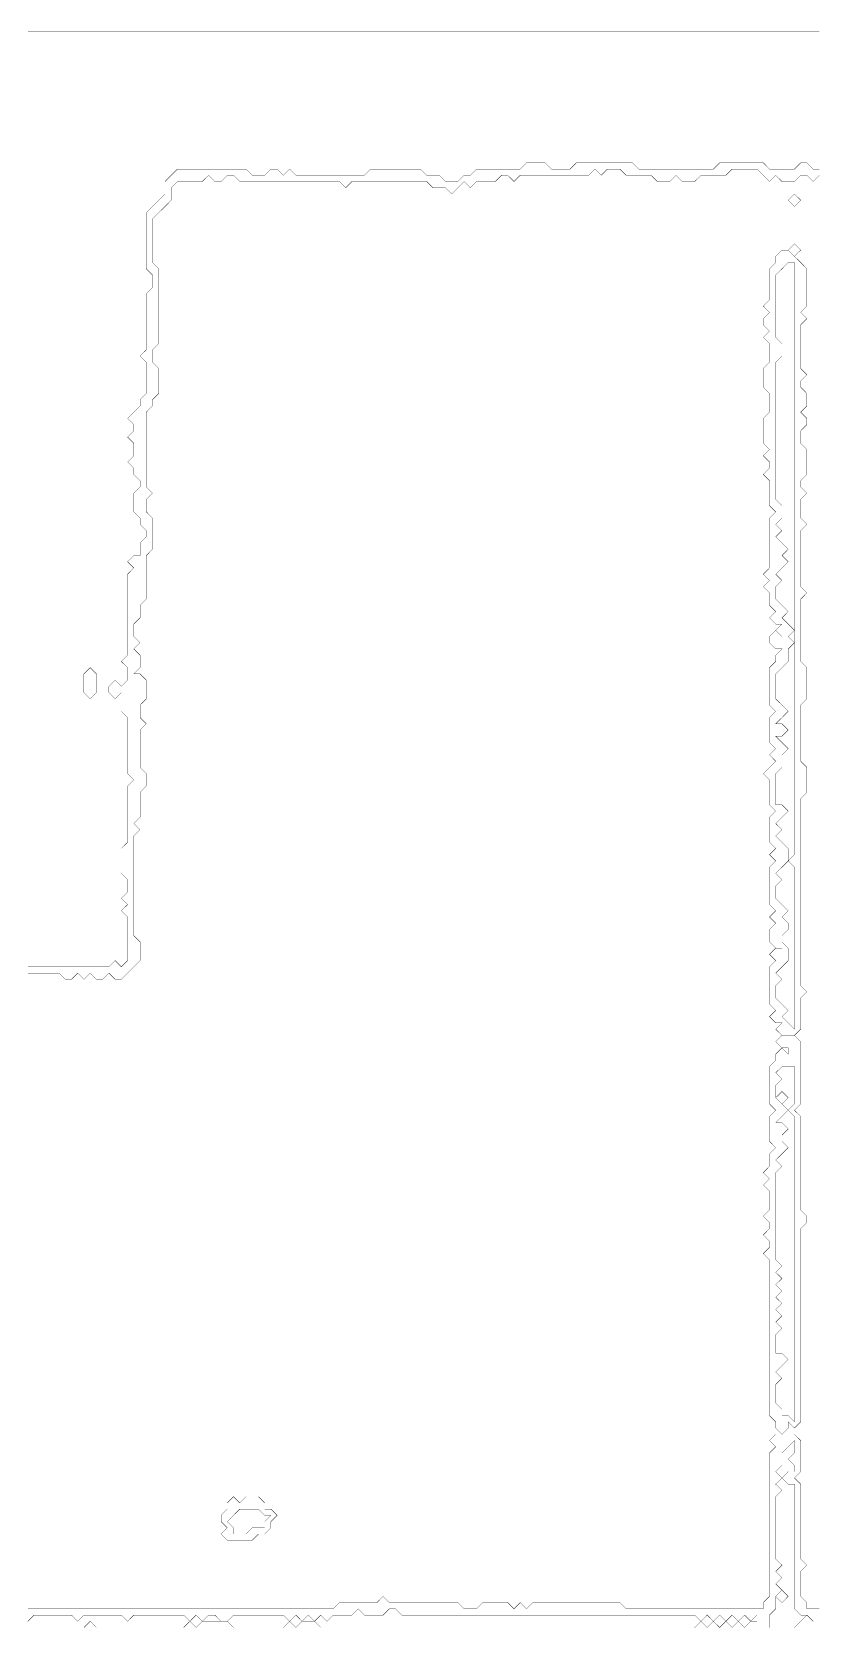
# Model space of a CAD drawing. Header units: metres. Extents: x 0 to 5228, y -5228 to 0.
# Drawn here: x 1377 to 2665, y -2609 to 0 of the extents above; entities that cross this region are included whole.
import ezdxf

# ---------------------------------------------------------------- set-up
doc = ezdxf.new("R2010")
doc.units = ezdxf.units.M
doc.layers.add('conductor', color=1, linetype='Continuous')
doc.layers.add('substrate', color=5, linetype='Continuous')

msp = doc.modelspace()

# ---------------------------------------------------------------- linework, layer by layer
at = {"layer": 'conductor', "const_width": 0.5}
for points in [[(2670.2, -235.3), (2659.9, -245.5), (2649.7, -235.3), (2639.5, -235.3), (2629.2, -245.5), (2619, -245.5), (2608.8, -245.5), (2598.5, -235.3), (2588.3, -245.5), (2578.1, -235.3), (2567.8, -225.1), (2557.6, -225.1), (2547.4, -225.1), (2537.2, -225.1), (2526.9, -225.1), (2516.7, -235.3), (2506.5, -235.3), (2496.2, -235.3), (2486, -235.3), (2475.8, -235.3), (2465.5, -245.5), (2455.3, -245.5), (2445.1, -245.5), (2434.9, -235.3), (2424.6, -245.5), (2414.4, -245.5), (2404.2, -245.5), (2393.9, -235.3), (2383.7, -235.3), (2373.5, -235.3), (2363.2, -235.3), (2353, -235.3), (2342.8, -225.1), (2332.5, -225.1), (2322.3, -225.1), (2312.1, -235.3), (2301.9, -225.1), (2291.6, -235.3), (2281.4, -235.3), (2271.2, -235.3), (2260.9, -235.3), (2250.7, -235.3), (2240.5, -235.3), (2230.2, -235.3), (2220, -235.3), (2209.8, -235.3), (2199.6, -235.3), (2189.3, -235.3), (2179.1, -235.3), (2168.9, -245.5), (2158.6, -235.3), (2148.4, -235.3), (2138.2, -245.5), (2127.9, -245.5), (2117.7, -245.5), (2107.5, -245.5), (2097.2, -255.8), (2087, -245.5), (2076.8, -255.8), (2066.6, -266), (2056.3, -255.8), (2046.1, -255.8), (2035.9, -255.8), (2025.6, -245.5), (2015.4, -245.5), (2005.2, -245.5), (1994.9, -245.5), (1984.7, -245.5), (1974.5, -245.5), (1964.2, -245.5), (1954, -245.5), (1943.8, -245.5), (1933.6, -245.5), (1923.3, -245.5), (1913.1, -245.5), (1902.9, -245.5), (1892.6, -255.8), (1882.4, -245.5), (1872.2, -245.5), (1861.9, -245.5), (1851.7, -245.5), (1841.5, -245.5), (1831.3, -245.5), (1821, -245.5), (1810.8, -245.5), (1800.6, -245.5), (1790.3, -245.5), (1780.1, -245.5), (1769.9, -245.5), (1759.6, -245.5), (1749.4, -245.5), (1739.2, -245.5), (1728.9, -245.5), (1718.7, -245.5), (1708.5, -235.3), (1698.3, -235.3), (1688, -245.5), (1677.8, -245.5), (1667.6, -235.3), (1657.3, -245.5), (1647.1, -245.5), (1636.9, -245.5), (1626.6, -245.5), (1616.4, -245.5), (1606.2, -255.8), (1606.2, -266), (1606.2, -276.2), (1596, -286.5), (1585.7, -296.7), (1575.5, -306.9), (1575.5, -317.1), (1575.5, -327.4), (1575.5, -337.6), (1575.5, -347.8), (1575.5, -358.1), (1575.5, -368.3), (1575.5, -378.5), (1585.7, -388.8), (1585.7, -399), (1585.7, -409.2), (1585.7, -419.4), (1585.7, -429.7), (1585.7, -439.9), (1585.7, -450.1), (1585.7, -460.4), (1585.7, -470.6), (1585.7, -480.8), (1585.7, -491.1), (1585.7, -501.3), (1585.7, -511.5), (1575.5, -521.8), (1575.5, -532), (1575.5, -542.2), (1585.7, -552.4), (1585.7, -562.7), (1585.7, -572.9), (1585.7, -583.1), (1585.7, -593.4), (1575.5, -603.6), (1575.5, -613.8), (1565.3, -624.1), (1565.3, -634.3), (1565.3, -644.5), (1565.3, -654.8), (1565.3, -665), (1565.3, -675.2), (1565.3, -685.4), (1565.3, -695.7), (1565.3, -705.9), (1565.3, -716.1), (1565.3, -726.4), (1565.3, -736.6), (1565.3, -746.8), (1575.5, -757.1), (1565.3, -767.3), (1565.3, -777.5), (1565.3, -787.7), (1575.5, -798), (1575.5, -808.2), (1575.5, -818.4), (1575.5, -828.7), (1575.5, -838.9), (1575.5, -849.1), (1565.3, -859.4), (1565.3, -869.6), (1565.3, -879.8), (1565.3, -890.1), (1565.3, -900.3), (1565.3, -910.5), (1565.3, -920.7), (1565.3, -931), (1555, -941.2), (1555, -951.4), (1555, -961.7), (1544.8, -971.9), (1544.8, -982.1), (1544.8, -992.4), (1555, -1002.6), (1544.8, -1012.8), (1555, -1023), (1555, -1033.3), (1555, -1043.5), (1544.8, -1053.7), (1555, -1053.7), (1565.3, -1064), (1565.3, -1074.2), (1565.3, -1084.4), (1565.3, -1094.7), (1555, -1104.9), (1555, -1115.1), (1555, -1125.4), (1565.3, -1135.6), (1555, -1145.8), (1555, -1156), (1555, -1166.3), (1555, -1176.5), (1555, -1186.7), (1555, -1197), (1555, -1207.2), (1565.3, -1217.4), (1565.3, -1227.7), (1565.3, -1237.9), (1555, -1248.1), (1555, -1258.3), (1555, -1268.6), (1555, -1278.8), (1555, -1289), (1544.8, -1299.3), (1555, -1309.5), (1544.8, -1319.7), (1544.8, -1330), (1544.8, -1340.2), (1544.8, -1350.4), (1544.8, -1360.7), (1544.8, -1370.9), (1544.8, -1381.1), (1544.8, -1391.3), (1544.8, -1401.6), (1544.8, -1411.8), (1544.8, -1422), (1544.8, -1432.3), (1544.8, -1442.5), (1544.8, -1452.7), (1544.8, -1463), (1544.8, -1473.2), (1544.8, -1483.4), (1555, -1493.6), (1555, -1503.9), (1555, -1514.1), (1555, -1524.3), (1544.8, -1534.6), (1534.6, -1544.8), (1524.3, -1555), (1514.1, -1555), (1503.9, -1544.8), (1493.6, -1555), (1483.4, -1555), (1473.2, -1544.8), (1463, -1555), (1452.7, -1544.8), (1442.5, -1555), (1432.3, -1555), (1422, -1544.8), (1411.8, -1544.8), (1401.6, -1544.8), (1391.3, -1544.8), (1381.1, -1544.8), (1370.9, -1544.8)], [(1370.9, -2588.3), (1381.1, -2588.3), (1391.3, -2588.3), (1401.6, -2588.3), (1411.8, -2588.3), (1422, -2588.3), (1432.3, -2588.3), (1442.5, -2588.3), (1452.7, -2588.3), (1463, -2588.3), (1473.2, -2588.3), (1483.4, -2588.3), (1493.6, -2588.3), (1503.9, -2588.3), (1514.1, -2588.3), (1524.3, -2588.3), (1534.6, -2588.3), (1544.8, -2588.3), (1555, -2588.3), (1565.3, -2588.3), (1575.5, -2588.3), (1585.7, -2588.3), (1596, -2588.3), (1606.2, -2588.3), (1616.4, -2588.3), (1626.6, -2588.3), (1636.9, -2588.3), (1647.1, -2588.3), (1657.3, -2588.3), (1667.6, -2588.3), (1677.8, -2588.3), (1688, -2588.3), (1698.3, -2588.3), (1708.5, -2588.3), (1718.7, -2588.3), (1728.9, -2588.3), (1739.2, -2588.3), (1749.4, -2588.3), (1759.6, -2588.3), (1769.9, -2588.3), (1780.1, -2588.3), (1790.3, -2588.3), (1800.6, -2588.3), (1810.8, -2588.3), (1821, -2588.3), (1831.3, -2588.3), (1841.5, -2588.3), (1851.7, -2588.3), (1861.9, -2588.3), (1872.2, -2588.3), (1882.4, -2578.1), (1892.6, -2578.1), (1902.9, -2578.1), (1913.1, -2578.1), (1923.3, -2578.1), (1933.6, -2578.1), (1943.8, -2578.1), (1954, -2567.8), (1964.2, -2578.1), (1974.5, -2578.1), (1984.7, -2578.1), (1994.9, -2578.1), (2005.2, -2578.1), (2015.4, -2578.1), (2025.6, -2578.1), (2035.9, -2578.1), (2046.1, -2578.1), (2056.3, -2578.1), (2066.6, -2578.1), (2076.8, -2578.1), (2087, -2588.3), (2097.2, -2588.3), (2107.5, -2588.3), (2117.7, -2578.1), (2127.9, -2578.1), (2138.2, -2578.1), (2148.4, -2578.1), (2158.6, -2578.1), (2168.9, -2588.3), (2179.1, -2578.1), (2189.3, -2588.3), (2199.6, -2578.1), (2209.8, -2578.1), (2220, -2578.1), (2230.2, -2578.1), (2240.5, -2578.1), (2250.7, -2578.1), (2260.9, -2578.1), (2271.2, -2578.1), (2281.4, -2578.1), (2291.6, -2578.1), (2301.9, -2578.1), (2312.1, -2578.1), (2322.3, -2578.1), (2332.5, -2578.1), (2342.8, -2578.1), (2353, -2588.3), (2363.2, -2588.3), (2373.5, -2588.3), (2383.7, -2588.3), (2393.9, -2588.3), (2404.2, -2588.3), (2414.4, -2588.3), (2424.6, -2588.3), (2434.9, -2588.3), (2445.1, -2588.3), (2455.3, -2588.3), (2465.5, -2588.3), (2475.8, -2588.3), (2486, -2588.3), (2496.2, -2588.3), (2506.5, -2588.3), (2516.7, -2588.3), (2526.9, -2588.3), (2537.2, -2588.3), (2547.4, -2588.3), (2557.6, -2588.3), (2567.8, -2588.3), (2578.1, -2588.3), (2578.1, -2578.1), (2588.3, -2567.8), (2588.3, -2557.6), (2588.3, -2547.4), (2588.3, -2537.2), (2588.3, -2526.9), (2588.3, -2516.7), (2588.3, -2506.5), (2588.3, -2496.2), (2588.3, -2486), (2588.3, -2475.8), (2588.3, -2465.5), (2588.3, -2455.3), (2588.3, -2445.1), (2588.3, -2434.9), (2588.3, -2424.6), (2588.3, -2414.4), (2588.3, -2404.2), (2588.3, -2393.9), (2588.3, -2383.7), (2588.3, -2373.5), (2588.3, -2363.2), (2588.3, -2353), (2588.3, -2342.8), (2588.3, -2332.5), (2598.5, -2322.3), (2588.3, -2312.1), (2598.5, -2301.9), (2608.8, -2301.9), (2619, -2301.9), (2629.2, -2301.9), (2639.5, -2312.1), (2639.5, -2322.3), (2639.5, -2332.5), (2639.5, -2342.8), (2639.5, -2353), (2639.5, -2363.2), (2629.2, -2373.5), (2639.5, -2383.7), (2639.5, -2393.9), (2639.5, -2404.2), (2639.5, -2414.4), (2639.5, -2424.6), (2639.5, -2434.9), (2639.5, -2445.1), (2639.5, -2455.3), (2639.5, -2465.5), (2639.5, -2475.8), (2639.5, -2486), (2639.5, -2496.2), (2639.5, -2506.5), (2649.7, -2516.7), (2639.5, -2526.9), (2639.5, -2537.2), (2639.5, -2547.4), (2639.5, -2557.6), (2639.5, -2567.8), (2649.7, -2578.1), (2649.7, -2588.3), (2659.9, -2588.3), (2670.2, -2588.3)]]:
    msp.add_lwpolyline(points, dxfattribs=at)
for points in [[(2619, -276.2), (2629.2, -266), (2639.5, -276.2), (2629.2, -286.5)], [(2598.5, -368.3), (2608.8, -358.1), (2619, -358.1), (2629.2, -368.3), (2639.5, -378.5), (2649.7, -388.8), (2649.7, -399), (2649.7, -409.2), (2649.7, -419.4), (2649.7, -429.7), (2649.7, -439.9), (2649.7, -450.1), (2639.5, -460.4), (2649.7, -470.6), (2639.5, -480.8), (2639.5, -491.1), (2639.5, -501.3), (2639.5, -511.5), (2639.5, -521.8), (2639.5, -532), (2639.5, -542.2), (2639.5, -552.4), (2649.7, -562.7), (2639.5, -572.9), (2639.5, -583.1), (2649.7, -593.4), (2649.7, -603.6), (2649.7, -613.8), (2639.5, -624.1), (2649.7, -634.3), (2649.7, -644.5), (2639.5, -654.8), (2639.5, -665), (2639.5, -675.2), (2649.7, -685.4), (2649.7, -695.7), (2649.7, -705.9), (2649.7, -716.1), (2649.7, -726.4), (2639.5, -736.6), (2639.5, -746.8), (2649.7, -757.1), (2639.5, -767.3), (2639.5, -777.5), (2639.5, -787.7), (2639.5, -798), (2649.7, -808.2), (2639.5, -818.4), (2639.5, -828.7), (2639.5, -838.9), (2639.5, -849.1), (2639.5, -859.4), (2639.5, -869.6), (2639.5, -879.8), (2639.5, -890.1), (2639.5, -900.3), (2639.5, -910.5), (2649.7, -920.7), (2639.5, -931), (2639.5, -941.2), (2639.5, -951.4), (2639.5, -961.7), (2639.5, -971.9), (2639.5, -982.1), (2639.5, -992.4), (2639.5, -1002.6), (2639.5, -1012.8), (2639.5, -1023), (2639.5, -1033.3), (2649.7, -1043.5), (2649.7, -1053.7), (2649.7, -1064), (2649.7, -1074.2), (2649.7, -1084.4), (2649.7, -1094.7), (2639.5, -1104.9), (2639.5, -1115.1), (2639.5, -1125.4), (2639.5, -1135.6), (2639.5, -1145.8), (2639.5, -1156), (2639.5, -1166.3), (2639.5, -1176.5), (2639.5, -1186.7), (2639.5, -1197), (2649.7, -1207.2), (2649.7, -1217.4), (2649.7, -1227.7), (2649.7, -1237.9), (2649.7, -1248.1), (2639.5, -1258.3), (2639.5, -1268.6), (2639.5, -1278.8), (2639.5, -1289), (2639.5, -1299.3), (2639.5, -1309.5), (2639.5, -1319.7), (2639.5, -1330), (2639.5, -1340.2), (2639.5, -1350.4), (2639.5, -1360.7), (2639.5, -1370.9), (2639.5, -1381.1), (2639.5, -1391.3), (2639.5, -1401.6), (2639.5, -1411.8), (2639.5, -1422), (2639.5, -1432.3), (2639.5, -1442.5), (2639.5, -1452.7), (2639.5, -1463), (2639.5, -1473.2), (2639.5, -1483.4), (2639.5, -1493.6), (2639.5, -1503.9), (2639.5, -1514.1), (2639.5, -1524.3), (2639.5, -1534.6), (2639.5, -1544.8), (2639.5, -1555), (2639.5, -1565.3), (2649.7, -1575.5), (2639.5, -1585.7), (2639.5, -1596), (2639.5, -1606.2), (2639.5, -1616.4), (2639.5, -1626.6), (2639.5, -1636.9), (2629.2, -1647.1), (2619, -1647.1), (2608.8, -1647.1), (2598.5, -1636.9), (2608.8, -1626.6), (2598.5, -1626.6), (2588.3, -1616.4), (2598.5, -1606.2), (2588.3, -1596), (2588.3, -1585.7), (2588.3, -1575.5), (2588.3, -1565.3), (2588.3, -1555), (2588.3, -1544.8), (2588.3, -1534.6), (2598.5, -1524.3), (2588.3, -1514.1), (2598.5, -1503.9), (2608.8, -1503.9), (2598.5, -1503.9), (2588.3, -1493.6), (2588.3, -1483.4), (2588.3, -1473.2), (2598.5, -1463), (2588.3, -1452.7), (2598.5, -1442.5), (2588.3, -1432.3), (2588.3, -1422), (2588.3, -1411.8), (2588.3, -1401.6), (2588.3, -1391.3), (2588.3, -1381.1), (2588.3, -1370.9), (2598.5, -1360.7), (2588.3, -1350.4), (2598.5, -1340.2), (2588.3, -1330), (2588.3, -1319.7), (2588.3, -1309.5), (2588.3, -1299.3), (2588.3, -1289), (2598.5, -1278.8), (2588.3, -1268.6), (2588.3, -1258.3), (2588.3, -1248.1), (2588.3, -1237.9), (2588.3, -1227.7), (2578.1, -1217.4), (2588.3, -1207.2), (2598.5, -1197), (2588.3, -1186.7), (2598.5, -1176.5), (2588.3, -1166.3), (2588.3, -1156), (2588.3, -1145.8), (2588.3, -1135.6), (2588.3, -1125.4), (2598.5, -1115.1), (2588.3, -1104.9), (2588.3, -1094.7), (2588.3, -1084.4), (2588.3, -1074.2), (2588.3, -1064), (2588.3, -1053.7), (2588.3, -1043.5), (2598.5, -1033.3), (2598.5, -1023), (2608.8, -1012.8), (2598.5, -1012.8), (2588.3, -1002.6), (2588.3, -992.4), (2598.5, -982.1), (2608.8, -992.4), (2598.5, -982.1), (2608.8, -971.9), (2598.5, -971.9), (2588.3, -961.7), (2598.5, -951.4), (2588.3, -941.2), (2588.3, -931), (2588.3, -920.7), (2578.1, -910.5), (2588.3, -900.3), (2578.1, -890.1), (2588.3, -879.8), (2588.3, -869.6), (2588.3, -859.4), (2588.3, -849.1), (2588.3, -838.9), (2588.3, -828.7), (2588.3, -818.4), (2588.3, -808.2), (2588.3, -798), (2598.5, -787.7), (2588.3, -777.5), (2588.3, -767.3), (2588.3, -757.1), (2588.3, -746.8), (2588.3, -736.6), (2578.1, -726.4), (2588.3, -716.1), (2588.3, -705.9), (2578.1, -695.7), (2588.3, -685.4), (2578.1, -675.2), (2578.1, -665), (2578.1, -654.8), (2578.1, -644.5), (2578.1, -634.3), (2588.3, -624.1), (2588.3, -613.8), (2588.3, -603.6), (2588.3, -593.4), (2578.1, -583.1), (2578.1, -572.9), (2578.1, -562.7), (2578.1, -552.4), (2588.3, -542.2), (2588.3, -532), (2588.3, -521.8), (2588.3, -511.5), (2578.1, -501.3), (2588.3, -491.1), (2578.1, -480.8), (2578.1, -470.6), (2588.3, -460.4), (2578.1, -450.1), (2588.3, -439.9), (2588.3, -429.7), (2588.3, -419.4), (2588.3, -409.2), (2588.3, -399), (2588.3, -388.8), (2598.5, -378.5)], [(2619, -358.1), (2629.2, -347.8), (2639.5, -358.1), (2629.2, -368.3)], [(2598.5, -1657.3), (2608.8, -1647.1), (2619, -1647.1), (2629.2, -1647.1), (2639.5, -1657.3), (2639.5, -1667.6), (2639.5, -1677.8), (2639.5, -1688), (2639.5, -1698.3), (2639.5, -1708.5), (2639.5, -1718.7), (2639.5, -1728.9), (2639.5, -1739.2), (2639.5, -1749.4), (2639.5, -1759.6), (2629.2, -1769.9), (2639.5, -1780.1), (2639.5, -1790.3), (2639.5, -1800.6), (2639.5, -1810.8), (2639.5, -1821), (2639.5, -1831.3), (2639.5, -1841.5), (2639.5, -1851.7), (2639.5, -1861.9), (2639.5, -1872.2), (2639.5, -1882.4), (2639.5, -1892.6), (2639.5, -1902.9), (2639.5, -1913.1), (2639.5, -1923.3), (2639.5, -1933.6), (2649.7, -1943.8), (2649.7, -1954), (2639.5, -1964.2), (2639.5, -1974.5), (2639.5, -1984.7), (2639.5, -1994.9), (2639.5, -2005.2), (2639.5, -2015.4), (2639.5, -2025.6), (2639.5, -2035.9), (2639.5, -2046.1), (2639.5, -2056.3), (2639.5, -2066.6), (2639.5, -2076.8), (2639.5, -2087), (2639.5, -2097.2), (2639.5, -2107.5), (2639.5, -2117.7), (2639.5, -2127.9), (2639.5, -2138.2), (2639.5, -2148.4), (2639.5, -2158.6), (2639.5, -2168.9), (2639.5, -2179.1), (2639.5, -2189.3), (2639.5, -2199.6), (2639.5, -2209.8), (2639.5, -2220), (2639.5, -2230.2), (2639.5, -2240.5), (2639.5, -2250.7), (2639.5, -2260.9), (2639.5, -2271.2), (2639.5, -2281.4), (2629.2, -2291.6), (2619, -2281.4), (2619, -2291.6), (2608.8, -2301.9), (2598.5, -2291.6), (2598.5, -2281.4), (2588.3, -2271.2), (2588.3, -2260.9), (2588.3, -2250.7), (2588.3, -2240.5), (2588.3, -2230.2), (2588.3, -2220), (2588.3, -2209.8), (2588.3, -2199.6), (2588.3, -2189.3), (2588.3, -2179.1), (2588.3, -2168.9), (2588.3, -2158.6), (2588.3, -2148.4), (2588.3, -2138.2), (2588.3, -2127.9), (2588.3, -2117.7), (2588.3, -2107.5), (2588.3, -2097.2), (2588.3, -2087), (2588.3, -2076.8), (2588.3, -2066.6), (2588.3, -2056.3), (2588.3, -2046.1), (2588.3, -2035.9), (2588.3, -2025.6), (2588.3, -2015.4), (2578.1, -2005.2), (2588.3, -1994.9), (2588.3, -1984.7), (2578.1, -1974.5), (2588.3, -1964.2), (2588.3, -1954), (2578.1, -1943.8), (2588.3, -1933.6), (2588.3, -1923.3), (2588.3, -1913.1), (2588.3, -1902.9), (2578.1, -1892.6), (2588.3, -1882.4), (2578.1, -1872.2), (2588.3, -1861.9), (2588.3, -1851.7), (2588.3, -1841.5), (2598.5, -1831.3), (2588.3, -1821), (2588.3, -1810.8), (2588.3, -1800.6), (2588.3, -1790.3), (2588.3, -1780.1), (2598.5, -1769.9), (2588.3, -1759.6), (2588.3, -1749.4), (2588.3, -1739.2), (2588.3, -1728.9), (2588.3, -1718.7), (2588.3, -1708.5), (2588.3, -1698.3), (2598.5, -1688), (2598.5, -1677.8), (2608.8, -1667.6), (2619, -1677.8), (2619, -1667.6), (2608.8, -1667.6)], [(1698.3, -2414.4), (1708.5, -2404.2), (1718.7, -2414.4), (1728.9, -2404.2), (1739.2, -2404.2), (1749.4, -2404.2), (1759.6, -2414.4), (1759.6, -2424.6), (1769.9, -2424.6), (1780.1, -2434.9), (1769.9, -2445.1), (1769.9, -2455.3), (1759.6, -2465.5), (1749.4, -2465.5), (1739.2, -2475.8), (1728.9, -2475.8), (1718.7, -2475.8), (1708.5, -2475.8), (1698.3, -2475.8), (1688, -2465.5), (1698.3, -2455.3), (1688, -2445.1), (1688, -2434.9), (1698.3, -2424.6)]]:
    msp.add_lwpolyline(points, close=True, dxfattribs=at)
at = {"layer": 'substrate', "const_width": 0.5}
for points in [[(2670.2, 0), (2659.9, 0), (2649.7, 0), (2639.5, 0), (2629.2, 0), (2619, 0), (2608.8, 0), (2598.5, 0), (2588.3, 0), (2578.1, 0), (2567.8, 0), (2557.6, 0), (2547.4, 0), (2537.2, 0), (2526.9, 0), (2516.7, 0), (2506.5, 0), (2496.2, 0), (2486, 0), (2475.8, 0), (2465.5, 0), (2455.3, 0), (2445.1, 0), (2434.9, 0), (2424.6, 0), (2414.4, 0), (2404.2, 0), (2393.9, 0), (2383.7, 0), (2373.5, 0), (2363.2, 0), (2353, 0), (2342.8, 0), (2332.5, 0), (2322.3, 0), (2312.1, 0), (2301.9, 0), (2291.6, 0), (2281.4, 0), (2271.2, 0), (2260.9, 0), (2250.7, 0), (2240.5, 0), (2230.2, 0), (2220, 0), (2209.8, 0), (2199.6, 0), (2189.3, 0), (2179.1, 0), (2168.9, 0), (2158.6, 0), (2148.4, 0), (2138.2, 0), (2127.9, 0), (2117.7, 0), (2107.5, 0), (2097.2, 0), (2087, 0), (2076.8, 0), (2066.6, 0), (2056.3, 0), (2046.1, 0), (2035.9, 0), (2025.6, 0), (2015.4, 0), (2005.2, 0), (1994.9, 0), (1984.7, 0), (1974.5, 0), (1964.2, 0), (1954, 0), (1943.8, 0), (1933.6, 0), (1923.3, 0), (1913.1, 0), (1902.9, 0), (1892.6, 0), (1882.4, 0), (1872.2, 0), (1861.9, 0), (1851.7, 0), (1841.5, 0), (1831.3, 0), (1821, 0), (1810.8, 0), (1800.6, 0), (1790.3, 0), (1780.1, 0), (1769.9, 0), (1759.6, 0), (1749.4, 0), (1739.2, 0), (1728.9, 0), (1718.7, 0), (1708.5, 0), (1698.3, 0), (1688, 0), (1677.8, 0), (1667.6, 0), (1657.3, 0), (1647.1, 0), (1636.9, 0), (1626.6, 0), (1616.4, 0), (1606.2, 0), (1596, 0), (1585.7, 0), (1575.5, 0), (1565.3, 0), (1555, 0), (1544.8, 0), (1534.6, 0), (1524.3, 0), (1514.1, 0), (1503.9, 0), (1493.6, 0), (1483.4, 0), (1473.2, 0), (1463, 0), (1452.7, 0), (1442.5, 0), (1432.3, 0), (1422, 0), (1411.8, 0), (1401.6, 0), (1391.3, 0), (1381.1, 0), (1370.9, 0)], [(1370.9, -1534.6), (1381.1, -1534.6), (1391.3, -1534.6), (1401.6, -1534.6), (1411.8, -1534.6), (1422, -1534.6), (1432.3, -1534.6), (1442.5, -1534.6), (1452.7, -1534.6), (1463, -1534.6), (1473.2, -1534.6), (1483.4, -1534.6), (1493.6, -1534.6), (1503.9, -1534.6), (1514.1, -1524.3), (1524.3, -1534.6), (1534.6, -1524.3), (1534.6, -1514.1), (1534.6, -1503.9), (1534.6, -1493.6), (1534.6, -1483.4), (1534.6, -1473.2), (1534.6, -1463), (1534.6, -1452.7), (1524.3, -1442.5), (1534.6, -1432.3), (1524.3, -1422), (1534.6, -1411.8), (1534.6, -1401.6), (1534.6, -1391.3), (1524.3, -1381.1), (1524.3, -1370.9), (1524.3, -1360.7), (1524.3, -1350.4), (1524.3, -1340.2), (1534.6, -1330), (1534.6, -1319.7), (1534.6, -1309.5), (1534.6, -1299.3), (1534.6, -1289), (1534.6, -1278.8), (1534.6, -1268.6), (1534.6, -1258.3), (1534.6, -1248.1), (1534.6, -1237.9), (1544.8, -1227.7), (1534.6, -1217.4), (1534.6, -1207.2), (1534.6, -1197), (1534.6, -1186.7), (1534.6, -1176.5), (1534.6, -1166.3), (1534.6, -1156), (1534.6, -1145.8), (1534.6, -1135.6), (1534.6, -1125.4), (1524.3, -1115.1), (1524.3, -1104.9), (1524.3, -1094.7), (1524.3, -1084.4), (1524.3, -1074.2), (1534.6, -1064), (1534.6, -1053.7), (1534.6, -1043.5), (1524.3, -1033.3), (1534.6, -1023), (1534.6, -1012.8), (1534.6, -1002.6), (1534.6, -992.4), (1534.6, -982.1), (1534.6, -971.9), (1534.6, -961.7), (1534.6, -951.4), (1534.6, -941.2), (1534.6, -931), (1534.6, -920.7), (1534.6, -910.5), (1534.6, -900.3), (1534.6, -890.1), (1544.8, -879.8), (1534.6, -869.6), (1544.8, -859.4), (1555, -859.4), (1555, -849.1), (1555, -838.9), (1565.3, -828.7), (1565.3, -818.4), (1555, -808.2), (1555, -798), (1544.8, -787.7), (1544.8, -777.5), (1544.8, -767.3), (1544.8, -757.1), (1555, -746.8), (1555, -736.6), (1544.8, -726.4), (1544.8, -716.1), (1534.6, -705.9), (1544.8, -695.7), (1544.8, -685.4), (1544.8, -675.2), (1534.6, -665), (1544.8, -654.8), (1544.8, -644.5), (1534.6, -634.3), (1544.8, -624.1), (1555, -613.8), (1555, -603.6), (1565.3, -593.4), (1565.3, -583.1), (1565.3, -572.9), (1565.3, -562.7), (1565.3, -552.4), (1565.3, -542.2), (1555, -532), (1565.3, -521.8), (1565.3, -511.5), (1565.3, -501.3), (1565.3, -491.1), (1565.3, -480.8), (1565.3, -470.6), (1565.3, -460.4), (1565.3, -450.1), (1565.3, -439.9), (1565.3, -429.7), (1575.5, -419.4), (1575.5, -409.2), (1575.5, -399), (1565.3, -388.8), (1565.3, -378.5), (1565.3, -368.3), (1565.3, -358.1), (1565.3, -347.8), (1565.3, -337.6), (1565.3, -327.4), (1565.3, -317.1), (1565.3, -306.9), (1565.3, -296.7), (1575.5, -286.5), (1585.7, -276.2), (1596, -266), (1596, -255.8), (1596, -245.5), (1606.2, -235.3), (1616.4, -225.1), (1626.6, -225.1), (1636.9, -225.1), (1647.1, -225.1), (1657.3, -225.1), (1667.6, -225.1), (1677.8, -225.1), (1688, -225.1), (1698.3, -225.1), (1708.5, -225.1), (1718.7, -225.1), (1728.9, -225.1), (1739.2, -235.3), (1749.4, -235.3), (1759.6, -235.3), (1769.9, -225.1), (1780.1, -225.1), (1790.3, -235.3), (1800.6, -225.1), (1810.8, -235.3), (1821, -235.3), (1831.3, -235.3), (1841.5, -235.3), (1851.7, -235.3), (1861.9, -235.3), (1872.2, -235.3), (1882.4, -235.3), (1892.6, -235.3), (1902.9, -235.3), (1913.1, -235.3), (1923.3, -235.3), (1933.6, -225.1), (1943.8, -225.1), (1954, -225.1), (1964.2, -225.1), (1974.5, -225.1), (1984.7, -225.1), (1994.9, -225.1), (2005.2, -225.1), (2015.4, -225.1), (2025.6, -235.3), (2035.9, -235.3), (2046.1, -235.3), (2056.3, -245.5), (2066.6, -245.5), (2076.8, -245.5), (2087, -235.3), (2097.2, -235.3), (2107.5, -225.1), (2117.7, -225.1), (2127.9, -225.1), (2138.2, -225.1), (2148.4, -225.1), (2158.6, -225.1), (2168.9, -225.1), (2179.1, -225.1), (2189.3, -214.8), (2199.6, -214.8), (2209.8, -214.8), (2220, -214.8), (2230.2, -225.1), (2240.5, -225.1), (2250.7, -225.1), (2260.9, -225.1), (2271.2, -214.8), (2281.4, -214.8), (2291.6, -214.8), (2301.9, -214.8), (2312.1, -214.8), (2322.3, -214.8), (2332.5, -214.8), (2342.8, -214.8), (2353, -214.8), (2363.2, -214.8), (2373.5, -225.1), (2383.7, -225.1), (2393.9, -225.1), (2404.2, -225.1), (2414.4, -225.1), (2424.6, -225.1), (2434.9, -225.1), (2445.1, -225.1), (2455.3, -225.1), (2465.5, -225.1), (2475.8, -225.1), (2486, -225.1), (2496.2, -225.1), (2506.5, -214.8), (2516.7, -214.8), (2526.9, -214.8), (2537.2, -214.8), (2547.4, -214.8), (2557.6, -214.8), (2567.8, -214.8), (2578.1, -214.8), (2588.3, -225.1), (2598.5, -225.1), (2608.8, -225.1), (2619, -225.1), (2629.2, -225.1), (2639.5, -214.8), (2649.7, -214.8), (2659.9, -225.1), (2670.2, -225.1)], [(2629.2, -2619), (2639.5, -2608.8), (2649.7, -2598.5), (2659.9, -2608.8), (2649.7, -2598.5), (2639.5, -2598.5), (2629.2, -2588.3), (2629.2, -2578.1), (2629.2, -2567.8), (2629.2, -2557.6), (2629.2, -2547.4), (2629.2, -2537.2), (2629.2, -2526.9), (2629.2, -2516.7), (2629.2, -2506.5), (2629.2, -2496.2), (2629.2, -2486), (2629.2, -2475.8), (2629.2, -2465.5), (2629.2, -2455.3), (2629.2, -2445.1), (2629.2, -2434.9), (2629.2, -2424.6), (2629.2, -2414.4), (2629.2, -2404.2), (2629.2, -2393.9), (2629.2, -2383.7), (2619, -2383.7), (2608.8, -2373.5), (2619, -2363.2), (2629.2, -2363.2), (2629.2, -2353), (2619, -2342.8), (2629.2, -2332.5), (2629.2, -2322.3), (2629.2, -2312.1), (2619, -2322.3), (2608.8, -2332.5), (2608.8, -2342.8), (2608.8, -2353), (2598.5, -2363.2), (2608.8, -2373.5), (2598.5, -2383.7), (2608.8, -2393.9), (2598.5, -2404.2), (2598.5, -2414.4), (2598.5, -2424.6), (2598.5, -2434.9), (2598.5, -2445.1), (2598.5, -2455.3), (2598.5, -2465.5), (2598.5, -2475.8), (2598.5, -2486), (2598.5, -2496.2), (2598.5, -2506.5), (2608.8, -2516.7), (2598.5, -2526.9), (2608.8, -2537.2), (2598.5, -2547.4), (2608.8, -2557.6), (2598.5, -2567.8), (2598.5, -2578.1), (2598.5, -2588.3), (2588.3, -2598.5), (2588.3, -2608.8), (2588.3, -2619)], [(2465.5, -2619), (2475.8, -2608.8), (2486, -2619), (2496.2, -2608.8), (2506.5, -2619), (2516.7, -2608.8), (2526.9, -2619), (2537.2, -2608.8), (2547.4, -2619), (2557.6, -2608.8), (2567.8, -2608.8), (2567.8, -2598.5), (2557.6, -2608.8), (2547.4, -2598.5), (2537.2, -2608.8), (2526.9, -2598.5), (2516.7, -2608.8), (2506.5, -2598.5), (2496.2, -2608.8), (2486, -2598.5), (2475.8, -2608.8), (2465.5, -2598.5), (2455.3, -2598.5), (2445.1, -2598.5), (2434.9, -2598.5), (2424.6, -2598.5), (2414.4, -2598.5), (2404.2, -2598.5), (2393.9, -2598.5), (2383.7, -2598.5), (2373.5, -2598.5), (2363.2, -2598.5), (2353, -2598.5), (2342.8, -2598.5), (2332.5, -2598.5), (2322.3, -2598.5), (2312.1, -2598.5), (2301.9, -2598.5), (2291.6, -2598.5), (2281.4, -2598.5), (2271.2, -2598.5), (2260.9, -2598.5), (2250.7, -2598.5), (2240.5, -2598.5), (2230.2, -2598.5), (2220, -2598.5), (2209.8, -2598.5), (2199.6, -2598.5), (2189.3, -2598.5), (2179.1, -2598.5), (2168.9, -2598.5), (2158.6, -2598.5), (2148.4, -2598.5), (2138.2, -2598.5), (2127.9, -2598.5), (2117.7, -2598.5), (2107.5, -2598.5), (2097.2, -2598.5), (2087, -2598.5), (2076.8, -2598.5), (2066.6, -2598.5), (2056.3, -2598.5), (2046.1, -2598.5), (2035.9, -2598.5), (2025.6, -2598.5), (2015.4, -2598.5), (2005.2, -2598.5), (1994.9, -2598.5), (1984.7, -2598.5), (1974.5, -2588.3), (1964.2, -2588.3), (1954, -2598.5), (1943.8, -2598.5), (1933.6, -2598.5), (1923.3, -2598.5), (1913.1, -2588.3), (1902.9, -2598.5), (1892.6, -2598.5), (1882.4, -2598.5), (1872.2, -2598.5), (1861.9, -2608.8), (1851.7, -2598.5), (1841.5, -2608.8), (1831.3, -2598.5), (1821, -2608.8), (1810.8, -2598.5), (1800.6, -2608.8), (1790.3, -2598.5), (1780.1, -2598.5), (1769.9, -2598.5), (1759.6, -2598.5), (1749.4, -2598.5), (1739.2, -2598.5), (1728.9, -2598.5), (1718.7, -2598.5), (1708.5, -2598.5), (1698.3, -2608.8), (1688, -2608.8), (1677.8, -2598.5), (1667.6, -2598.5), (1657.3, -2608.8), (1647.1, -2598.5), (1636.9, -2608.8), (1626.6, -2598.5), (1616.4, -2598.5), (1606.2, -2598.5), (1596, -2598.5), (1585.7, -2598.5), (1575.5, -2598.5), (1565.3, -2598.5), (1555, -2598.5), (1544.8, -2598.5), (1534.6, -2608.8), (1524.3, -2598.5), (1514.1, -2598.5), (1503.9, -2598.5), (1493.6, -2598.5), (1483.4, -2598.5), (1473.2, -2598.5), (1463, -2598.5), (1452.7, -2608.8), (1442.5, -2598.5), (1432.3, -2598.5), (1422, -2598.5), (1411.8, -2598.5), (1401.6, -2598.5), (1391.3, -2598.5), (1381.1, -2598.5), (1370.9, -2608.8)], [(1463, -2619), (1473.2, -2608.8), (1483.4, -2619)], [(1626.6, -2619), (1636.9, -2608.8), (1647.1, -2619), (1657.3, -2608.8), (1667.6, -2608.8), (1677.8, -2608.8), (1688, -2608.8), (1698.3, -2608.8), (1708.5, -2619)], [(1790.3, -2619), (1800.6, -2608.8), (1810.8, -2619), (1821, -2608.8), (1831.3, -2608.8), (1841.5, -2608.8), (1851.7, -2619)]]:
    msp.add_lwpolyline(points, dxfattribs=at)
for points in [[(2619, -378.5), (2608.8, -388.8), (2598.5, -399), (2598.5, -409.2), (2598.5, -419.4), (2598.5, -429.7), (2598.5, -439.9), (2598.5, -450.1), (2598.5, -460.4), (2598.5, -470.6), (2598.5, -480.8), (2598.5, -491.1), (2598.5, -501.3), (2608.8, -511.5), (2608.8, -521.8), (2608.8, -532), (2598.5, -542.2), (2598.5, -552.4), (2598.5, -562.7), (2598.5, -572.9), (2598.5, -583.1), (2598.5, -593.4), (2598.5, -603.6), (2598.5, -613.8), (2598.5, -624.1), (2598.5, -634.3), (2598.5, -644.5), (2598.5, -654.8), (2598.5, -665), (2598.5, -675.2), (2598.5, -685.4), (2598.5, -695.7), (2598.5, -705.9), (2598.5, -716.1), (2598.5, -726.4), (2598.5, -736.6), (2598.5, -746.8), (2598.5, -757.1), (2598.5, -767.3), (2608.8, -777.5), (2608.8, -787.7), (2608.8, -798), (2598.5, -808.2), (2608.8, -818.4), (2598.5, -828.7), (2608.8, -838.9), (2619, -849.1), (2608.8, -859.4), (2619, -869.6), (2608.8, -879.8), (2598.5, -890.1), (2608.8, -900.3), (2598.5, -910.5), (2598.5, -920.7), (2598.5, -931), (2608.8, -941.2), (2619, -951.4), (2608.8, -961.7), (2619, -971.9), (2629.2, -982.1), (2619, -992.4), (2629.2, -1002.6), (2619, -1012.8), (2619, -1023), (2619, -1033.3), (2608.8, -1043.5), (2598.5, -1053.7), (2598.5, -1064), (2598.5, -1074.2), (2598.5, -1084.4), (2598.5, -1094.7), (2608.8, -1104.9), (2619, -1115.1), (2608.8, -1125.4), (2598.5, -1135.6), (2608.8, -1135.6), (2619, -1145.8), (2608.8, -1156), (2598.5, -1156), (2608.8, -1166.3), (2619, -1176.5), (2608.8, -1186.7), (2608.8, -1197), (2608.8, -1207.2), (2598.5, -1217.4), (2598.5, -1227.7), (2598.5, -1237.9), (2598.5, -1248.1), (2598.5, -1258.3), (2598.5, -1268.6), (2608.8, -1268.6), (2619, -1278.8), (2608.8, -1289), (2598.5, -1299.3), (2608.8, -1309.5), (2598.5, -1319.7), (2608.8, -1330), (2619, -1340.2), (2619, -1350.4), (2619, -1360.7), (2608.8, -1370.9), (2598.5, -1381.1), (2608.8, -1391.3), (2598.5, -1401.6), (2598.5, -1411.8), (2598.5, -1422), (2608.8, -1432.3), (2619, -1442.5), (2608.8, -1452.7), (2619, -1463), (2619, -1473.2), (2608.8, -1483.4), (2608.8, -1493.6), (2619, -1503.9), (2619, -1514.1), (2619, -1524.3), (2608.8, -1534.6), (2598.5, -1544.8), (2608.8, -1555), (2598.5, -1565.3), (2598.5, -1575.5), (2598.5, -1585.7), (2608.8, -1596), (2619, -1606.2), (2608.8, -1616.4), (2619, -1626.6), (2629.2, -1636.9), (2629.2, -1626.6), (2629.2, -1616.4), (2629.2, -1606.2), (2629.2, -1596), (2629.2, -1585.7), (2629.2, -1575.5), (2629.2, -1565.3), (2629.2, -1555), (2629.2, -1544.8), (2629.2, -1534.6), (2629.2, -1524.3), (2629.2, -1514.1), (2629.2, -1503.9), (2629.2, -1493.6), (2629.2, -1483.4), (2629.2, -1473.2), (2629.2, -1463), (2629.2, -1452.7), (2629.2, -1442.5), (2629.2, -1432.3), (2629.2, -1422), (2629.2, -1411.8), (2629.2, -1401.6), (2629.2, -1391.3), (2629.2, -1381.1), (2629.2, -1370.9), (2619, -1360.7), (2629.2, -1350.4), (2629.2, -1340.2), (2629.2, -1330), (2629.2, -1319.7), (2629.2, -1309.5), (2629.2, -1299.3), (2629.2, -1289), (2629.2, -1278.8), (2629.2, -1268.6), (2629.2, -1258.3), (2629.2, -1248.1), (2629.2, -1237.9), (2629.2, -1227.7), (2629.2, -1217.4), (2629.2, -1207.2), (2629.2, -1197), (2629.2, -1186.7), (2629.2, -1176.5), (2629.2, -1166.3), (2629.2, -1156), (2629.2, -1145.8), (2629.2, -1135.6), (2629.2, -1125.4), (2629.2, -1115.1), (2629.2, -1104.9), (2629.2, -1094.7), (2629.2, -1084.4), (2629.2, -1074.2), (2629.2, -1064), (2629.2, -1053.7), (2629.2, -1043.5), (2629.2, -1033.3), (2629.2, -1023), (2629.2, -1012.8), (2629.2, -1002.6), (2629.2, -992.4), (2629.2, -982.1), (2629.2, -971.9), (2629.2, -961.7), (2629.2, -951.4), (2629.2, -941.2), (2629.2, -931), (2629.2, -920.7), (2629.2, -910.5), (2629.2, -900.3), (2629.2, -890.1), (2629.2, -879.8), (2629.2, -869.6), (2629.2, -859.4), (2629.2, -849.1), (2629.2, -838.9), (2629.2, -828.7), (2629.2, -818.4), (2629.2, -808.2), (2629.2, -798), (2629.2, -787.7), (2629.2, -777.5), (2629.2, -767.3), (2629.2, -757.1), (2629.2, -746.8), (2629.2, -736.6), (2629.2, -726.4), (2629.2, -716.1), (2629.2, -705.9), (2629.2, -695.7), (2629.2, -685.4), (2629.2, -675.2), (2629.2, -665), (2629.2, -654.8), (2629.2, -644.5), (2629.2, -634.3), (2629.2, -624.1), (2629.2, -613.8), (2629.2, -603.6), (2629.2, -593.4), (2629.2, -583.1), (2629.2, -572.9), (2629.2, -562.7), (2629.2, -552.4), (2629.2, -542.2), (2629.2, -532), (2629.2, -521.8), (2629.2, -511.5), (2629.2, -501.3), (2629.2, -491.1), (2629.2, -480.8), (2629.2, -470.6), (2629.2, -460.4), (2629.2, -450.1), (2629.2, -439.9), (2629.2, -429.7), (2629.2, -419.4), (2629.2, -409.2), (2629.2, -399), (2629.2, -388.8), (2629.2, -378.5)], [(1463, -1053.7), (1473.2, -1043.5), (1483.4, -1053.7), (1483.4, -1064), (1483.4, -1074.2), (1483.4, -1084.4), (1473.2, -1094.7), (1463, -1084.4), (1463, -1074.2), (1463, -1064)], [(1503.9, -1074.2), (1514.1, -1064), (1524.3, -1074.2), (1524.3, -1084.4), (1514.1, -1094.7), (1503.9, -1084.4)], [(2629.2, -1657.3)], [(2629.2, -1677.8)], [(2608.8, -1698.3), (2598.5, -1708.5), (2608.8, -1718.7), (2598.5, -1728.9), (2598.5, -1739.2), (2598.5, -1749.4), (2608.8, -1759.6), (2619, -1769.9), (2608.8, -1780.1), (2598.5, -1790.3), (2608.8, -1790.3), (2619, -1800.6), (2608.8, -1810.8), (2608.8, -1821), (2619, -1831.3), (2608.8, -1841.5), (2598.5, -1851.7), (2608.8, -1861.9), (2598.5, -1872.2), (2598.5, -1882.4), (2598.5, -1892.6), (2598.5, -1902.9), (2598.5, -1913.1), (2598.5, -1923.3), (2598.5, -1933.6), (2598.5, -1943.8), (2598.5, -1954), (2598.5, -1964.2), (2598.5, -1974.5), (2598.5, -1984.7), (2598.5, -1994.9), (2598.5, -2005.2), (2598.5, -2015.4), (2608.8, -2025.6), (2598.5, -2035.9), (2608.8, -2046.1), (2598.5, -2056.3), (2608.8, -2066.6), (2598.5, -2076.8), (2608.8, -2087), (2598.5, -2097.2), (2608.8, -2107.5), (2598.5, -2117.7), (2608.8, -2127.9), (2598.5, -2138.2), (2598.5, -2148.4), (2598.5, -2158.6), (2598.5, -2168.9), (2608.8, -2168.9), (2619, -2179.1), (2608.8, -2189.3), (2598.5, -2199.6), (2608.8, -2209.8), (2598.5, -2220), (2598.5, -2230.2), (2598.5, -2240.5), (2598.5, -2250.7), (2608.8, -2260.9), (2608.8, -2271.2), (2619, -2271.2), (2629.2, -2281.4), (2629.2, -2271.2), (2629.2, -2260.9), (2629.2, -2250.7), (2629.2, -2240.5), (2629.2, -2230.2), (2629.2, -2220), (2629.2, -2209.8), (2629.2, -2199.6), (2629.2, -2189.3), (2629.2, -2179.1), (2629.2, -2168.9), (2629.2, -2158.6), (2629.2, -2148.4), (2629.2, -2138.2), (2629.2, -2127.9), (2629.2, -2117.7), (2629.2, -2107.5), (2629.2, -2097.2), (2629.2, -2087), (2629.2, -2076.8), (2629.2, -2066.6), (2629.2, -2056.3), (2629.2, -2046.1), (2629.2, -2035.9), (2629.2, -2025.6), (2629.2, -2015.4), (2629.2, -2005.2), (2629.2, -1994.9), (2629.2, -1984.7), (2629.2, -1974.5), (2629.2, -1964.2), (2629.2, -1954), (2629.2, -1943.8), (2629.2, -1933.6), (2629.2, -1923.3), (2629.2, -1913.1), (2629.2, -1902.9), (2629.2, -1892.6), (2629.2, -1882.4), (2629.2, -1872.2), (2629.2, -1861.9), (2629.2, -1851.7), (2629.2, -1841.5), (2629.2, -1831.3), (2629.2, -1821), (2629.2, -1810.8), (2629.2, -1800.6), (2629.2, -1790.3), (2629.2, -1780.1), (2619, -1769.9), (2629.2, -1759.6), (2629.2, -1749.4), (2629.2, -1739.2), (2629.2, -1728.9), (2629.2, -1718.7), (2629.2, -1708.5), (2629.2, -1698.3), (2619, -1698.3)], [(2598.5, -1749.4), (2608.8, -1739.2), (2619, -1749.4), (2608.8, -1759.6)], [(1718.7, -2424.6), (1708.5, -2434.9), (1698.3, -2445.1), (1708.5, -2455.3), (1708.5, -2465.5), (1718.7, -2465.5), (1728.9, -2465.5), (1739.2, -2455.3), (1749.4, -2455.3), (1759.6, -2455.3), (1759.6, -2445.1), (1769.9, -2434.9), (1759.6, -2434.9), (1749.4, -2424.6), (1739.2, -2424.6), (1728.9, -2424.6)], [(2598.5, -2567.8), (2608.8, -2557.6), (2619, -2567.8), (2608.8, -2578.1)]]:
    msp.add_lwpolyline(points, close=True, dxfattribs=at)

doc.saveas('drawing.dxf')
